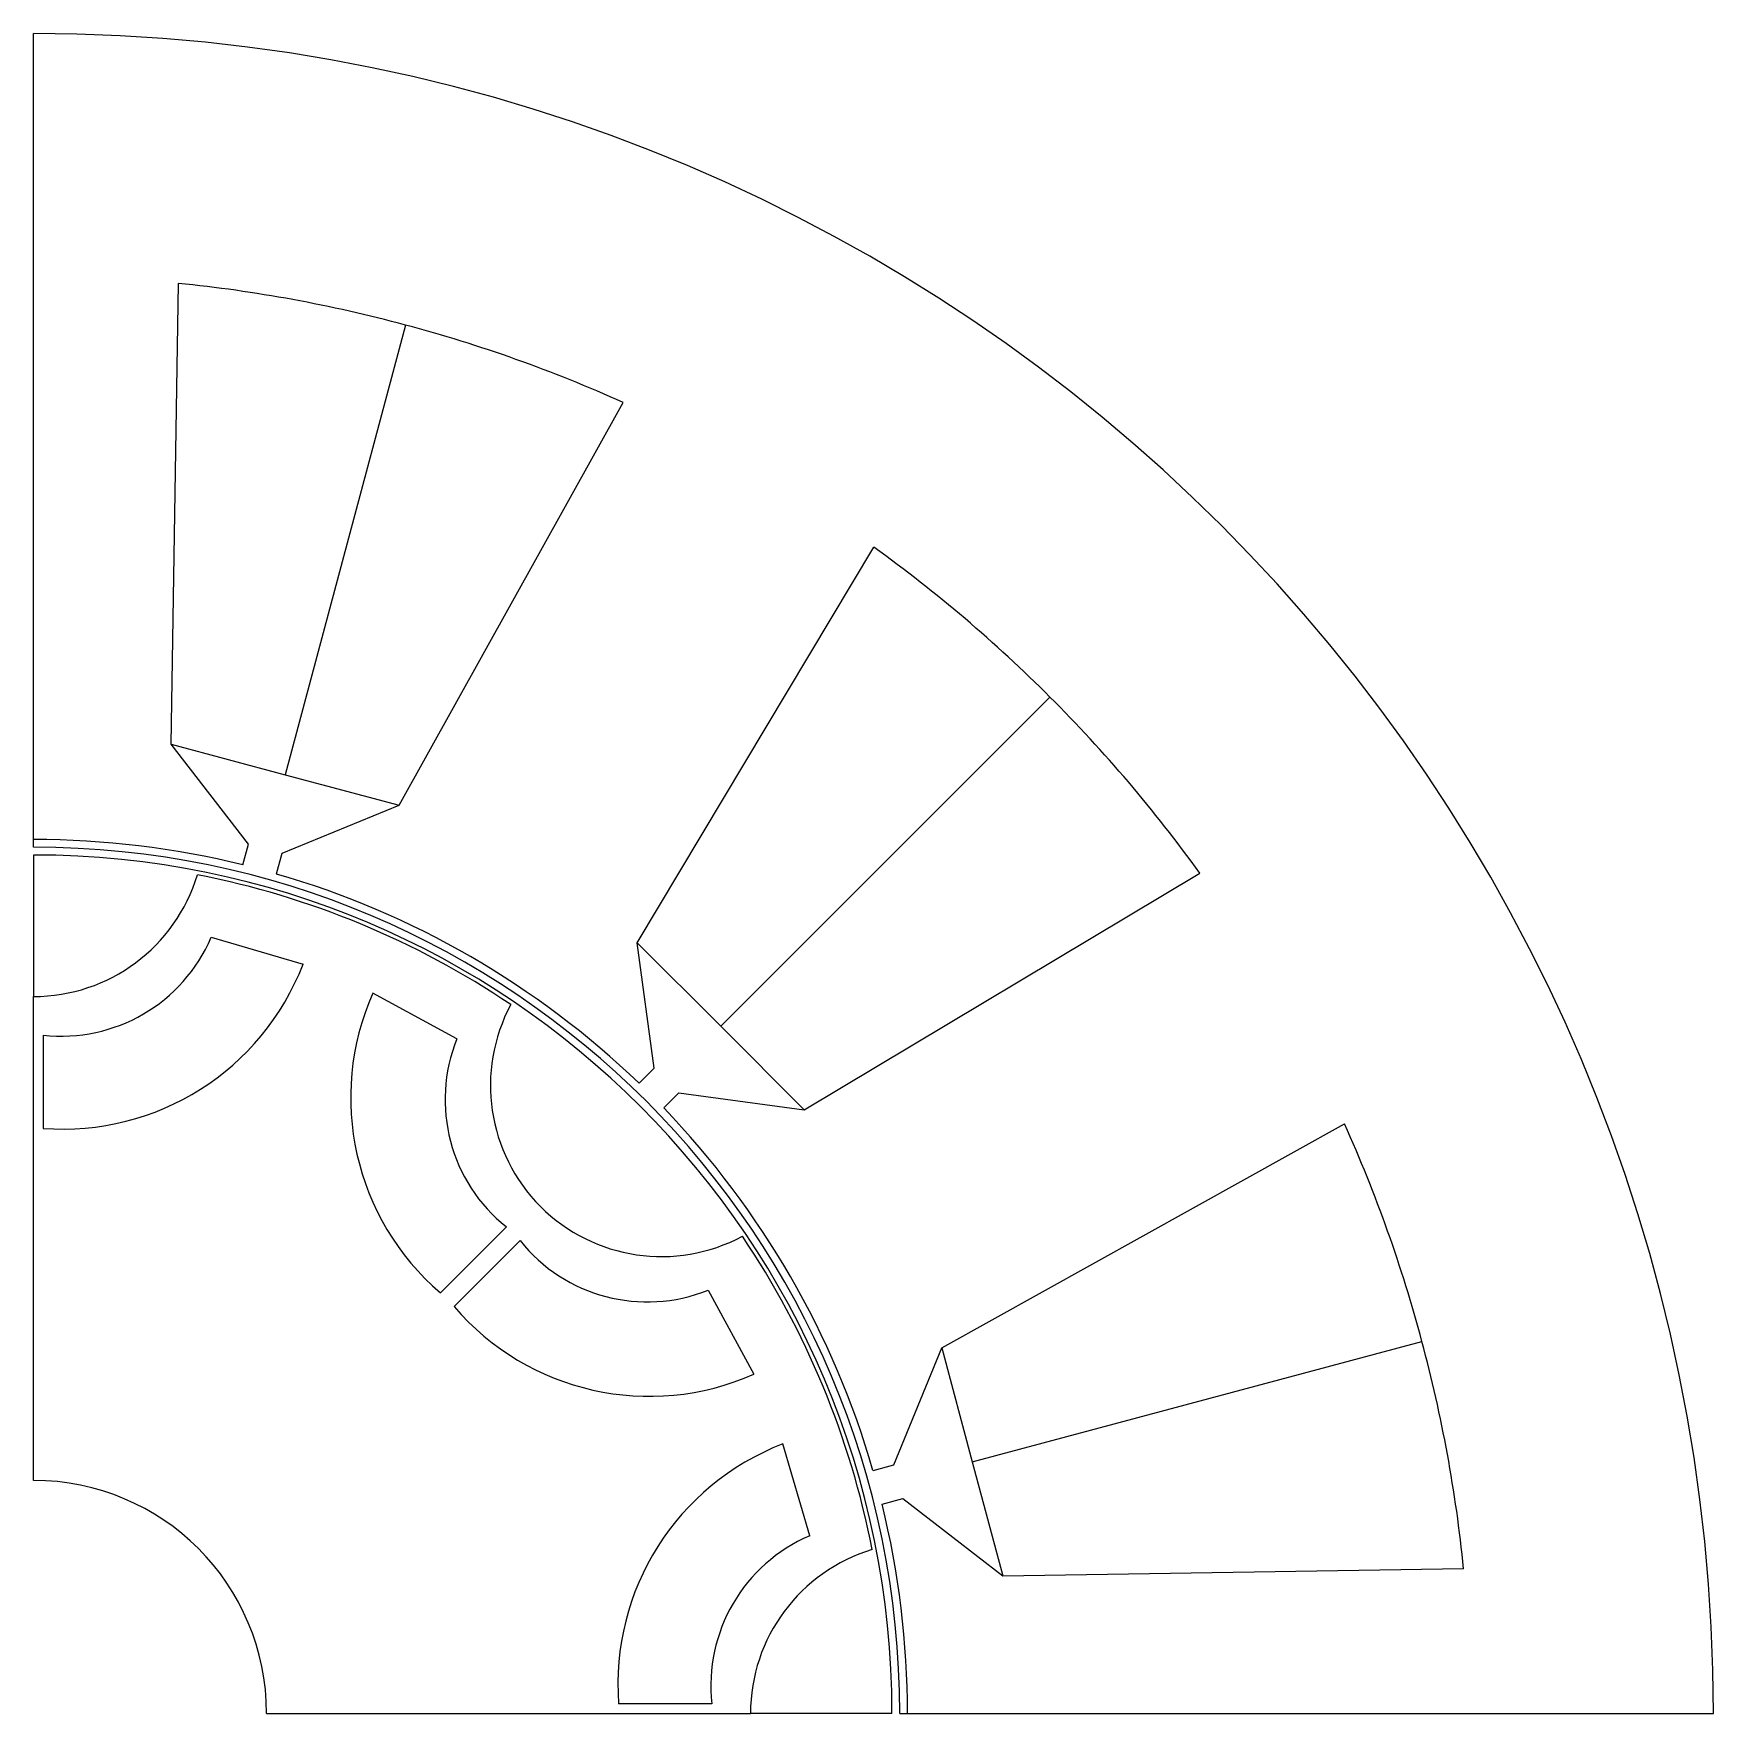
# Model space of a CAD drawing. Extents: x 0 to 43.3, y 0 to 43.2.
import ezdxf

# ---------------------------------------------------------------- set-up
doc = ezdxf.new("R2010")
doc.units = 0
doc.layers.add('default', color=7, linetype='CONTINUOUS')

msp = doc.modelspace()

# ---------------------------------------------------------------- linework, layer by layer
at = {"layer": 'default'}
for p, q in [((0, 22.5), (0, 43.25)), ((3.539, 24.954), (3.727, 36.82)), ((9.578, 35.747), (6.476, 24.167)), ((9.412, 23.381), (15.183, 33.75)), ((15.542, 19.841), (21.637, 30.024)), ((17.692, 17.692), (26.169, 26.169)), ((5.531, 22.381), (3.539, 24.954)), ((3.539, 24.954), (6.476, 24.167)), ((6.476, 24.167), (9.412, 23.381)), ((6.4, 22.148), (9.412, 23.381)), ((0, 22.3), (0, 22.5)), ((0, 22.1), (0, 18.458)), ((5.388, 21.845), (5.531, 22.381)), ((6.257, 21.613), (6.4, 22.148)), ((19.841, 15.542), (30.024, 21.637)), ((4.573, 19.983), (6.938, 19.29)), ((15.981, 16.617), (15.542, 19.841)), ((15.542, 19.841), (17.692, 17.692)), ((0, 6), (0, 18.458)), ((10.897, 17.364), (8.734, 18.546)), ((0.25, 17.463), (0.25, 15.062)), ((17.692, 17.692), (19.841, 15.542)), ((15.589, 16.225), (15.981, 16.617)), ((16.225, 15.589), (16.617, 15.981)), ((16.617, 15.981), (19.841, 15.542)), ((23.381, 9.412), (33.75, 15.183)), ((12.172, 12.525), (10.474, 10.827)), ((12.525, 12.172), (10.827, 10.474)), ((17.364, 10.897), (18.546, 8.734)), ((24.167, 6.476), (35.747, 9.578)), ((22.148, 6.4), (23.381, 9.412)), ((23.381, 9.412), (24.167, 6.476)), ((19.983, 4.573), (19.29, 6.938)), ((21.613, 6.257), (22.148, 6.4)), ((24.167, 6.476), (24.954, 3.539)), ((21.845, 5.388), (22.381, 5.531)), ((22.381, 5.531), (24.954, 3.539)), ((24.954, 3.539), (36.82, 3.727)), ((6, 0), (18.458, 0)), ((17.463, 0.25), (15.062, 0.25)), ((22.1, 0), (18.458, 0)), ((22.3, 0), (22.5, 0)), ((22.5, 0), (43.25, 0))]:
    msp.add_line(p, q, dxfattribs=at)
for centre, radius, start, end in [((0, 0), 43.25, 0, 90), ((-0.001, -0.002), 37.01, 75, 84.22), ((-0.001, -0.002), 37.01, 65.78, 75), ((-0.001, -0.001), 37.01, 45, 54.22), ((-0.001, -0.001), 37.01, 35.78, 45), ((0.001, 0.01), 22.49, 76.143, 90.003), ((0, 0), 22.3, 0, 90), ((0, 0), 22.1, 0, 90), ((0, 22.861), 4.403, 269.995, 343.255), ((0, 0), 22, 56.05, 78.95), ((-0.003, -0.006), 22.506, 46.15, 73.85), ((0.716, 21.632), 4.195, 263.6142, 336.8542), ((0.75, 21.674), 6.631, 265.6704, 338.9304), ((14.797, 15.857), 6.633, 156.0796, 229.3196), ((16.165, 16.165), 4.403, 151.75, 298.25), ((14.789, 15.802), 4.194, 158.1358, 231.3958), ((-0.006, -0.003), 22.506, 16.15, 43.85), ((-0.002, -0.001), 37.01, 15, 24.22), ((15.802, 14.789), 4.194, 218.6042, 291.8642), ((0, 0), 22, 11.05, 33.95), ((15.857, 14.797), 6.633, 220.6804, 293.9204), ((-0.002, -0.001), 37.01, 5.78, 15), ((21.676, 0.749), 6.633, 111.0796, 184.3196), ((0, 0), 6, 0, 90), ((-0.023, -0.003), 22.523, 0.007, 13.847), ((21.632, 0.716), 4.195, 113.1458, 186.3858), ((22.862, 0), 4.404, 106.755, 179.995)]:
    msp.add_arc(centre, radius, start, end, dxfattribs=at)

doc.saveas('drawing.dxf')
